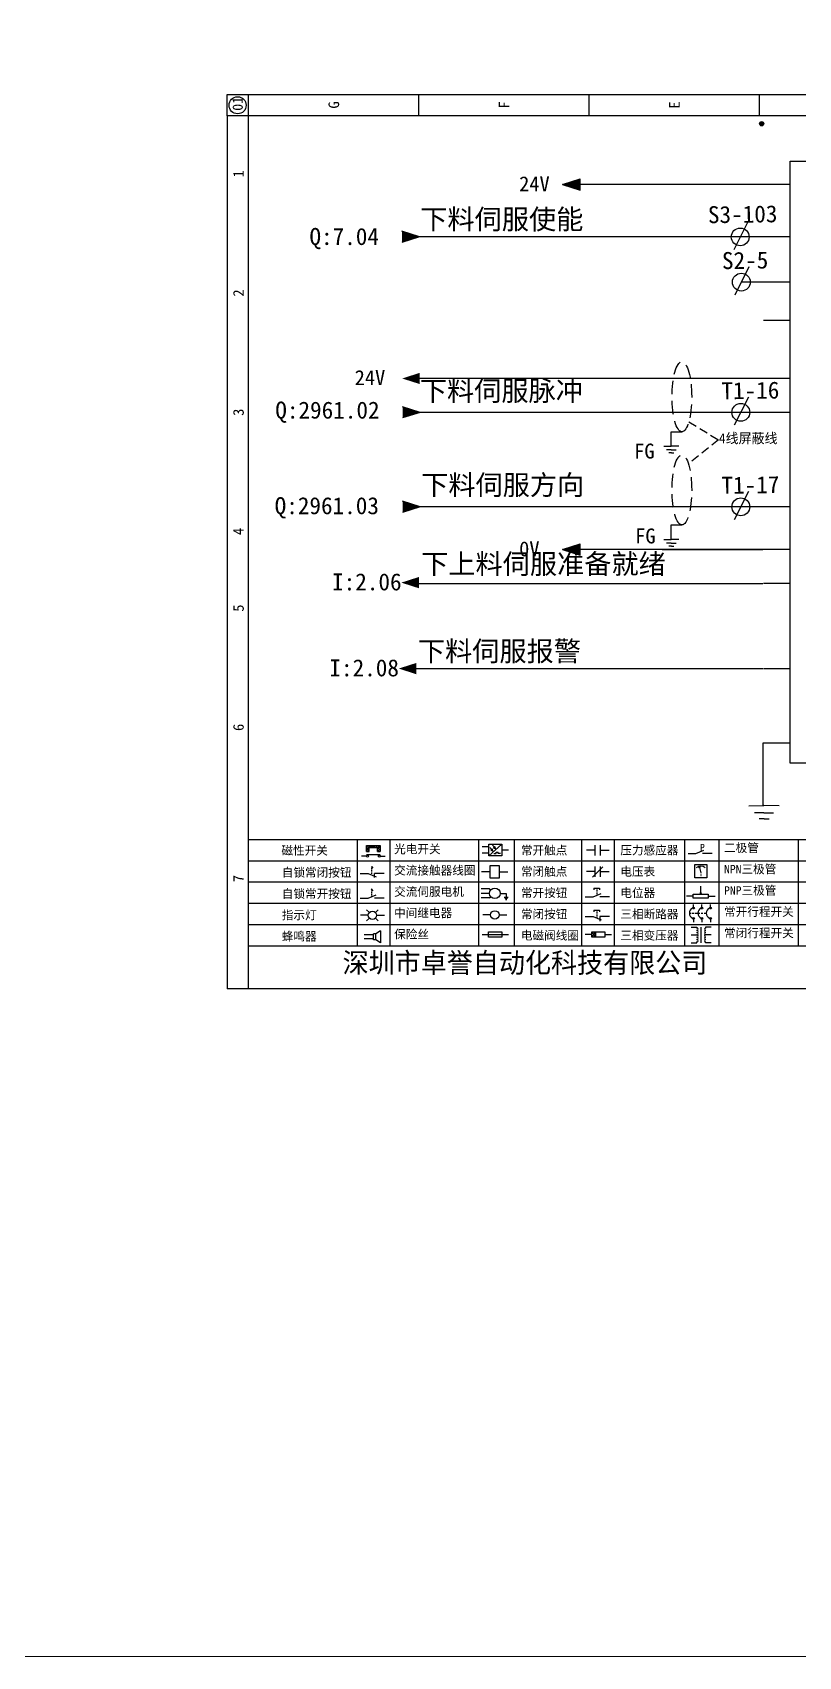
# Model space of a CAD drawing. Extents: x -5838 to -2107, y -921 to 708.
# Drawn here: x -4495.2 to -4315.3, y -920.8 to -539.4 of the extents above; entities that cross this region are included whole.
import ezdxf

# ---------------------------------------------------------------- set-up
doc = ezdxf.new("R2010")
doc.units = 0
doc.header["$MEASUREMENT"] = 0
doc.linetypes.add('ACISOWELD', pattern=[3, 2, -1])
doc.linetypes.add('HIDDEN2', pattern=[4.7625, 3.175, -1.5875])
doc.layers.add('SYMS', color=7, linetype='Continuous')
doc.styles.add('工程字', font='')
doc.styles.add('汉字', font='')
doc.styles.get('工程字').set_extended_font_data('SimSun')
doc.styles.get('汉字').set_extended_font_data('新宋体')

# ---------------------------------------------------------------- blocks, each defined once
blk = doc.blocks.new('节点')
at = {"color": 1}
blk.add_line((5159.2, 79.1), (5149.7, 60.2), dxfattribs=at)
blk.add_circle((5154.1, 68.9), 5.98, dxfattribs=at)
blk = doc.blocks.new('磁性开关')
at = {"linetype": 'ByBlock'}
h = blk.add_hatch(dxfattribs=at)
h.set_pattern_fill('ANSI31', color=256, scale=0.1, style=0)
h.set_pattern_definition([(45, (0, 0), (-0.224506403, 0.224506403), [])])
h.paths.add_polyline_path([(-1907.69, -775.29), (-1910.88, -775.29), (-1910.88, -776.69), (-1910.25, -776.69), (-1910.25, -775.79), (-1908.31, -775.79), (-1908.31, -776.69), (-1907.69, -776.69)])
for p, q in [((-1910.91, -777.81), (-1912.09, -777.81)), ((-1910.88, -776.69), (-1910.88, -775.29)), ((-1910.88, -775.29), (-1907.69, -775.29)), ((-1910.88, -776.69), (-1910.25, -776.69)), ((-1910.88, -777.39), (-1907.69, -777.39)), ((-1910.25, -776.69), (-1910.25, -775.79)), ((-1910.25, -775.79), (-1908.31, -775.79)), ((-1908.31, -776.69), (-1908.31, -775.79)), ((-1908.31, -776.69), (-1907.69, -776.69)), ((-1907.69, -775.29), (-1907.69, -776.69)), ((-1907.66, -777.81), (-1906.48, -777.81))]:
    blk.add_line(p, q, dxfattribs=at)
for centre in [(-1910.68, -777.81), (-1907.88, -777.81)]:
    blk.add_circle(centre, 0.225, dxfattribs=at)
blk = doc.blocks.new('*U103')
at = {"linetype": 'ByBlock'}
for p, q in [((-1909.23, -780.45), (-1909.23, -780.67)), ((-1909.23, -780.45), (-1908.92, -780.84)), ((-1909.23, -780.84), (-1909.23, -781.05)), ((-1909.23, -781.23), (-1909.23, -781.44)), ((-1909.23, -781.61), (-1909.23, -781.83)), ((-1911.92, -782.07), (-1910.06, -782.07)), ((-1910.06, -782.07), (-1908.18, -782.88)), ((-1909.23, -782), (-1909.23, -782.21)), ((-1909.23, -782.38), (-1909.23, -782.43)), ((-1908.52, -783.07), (-1908.52, -782.07)), ((-1906.25, -782.07), (-1908.52, -782.07))]:
    blk.add_line(p, q, dxfattribs=at)
blk = doc.blocks.new('*U104')
at = {"linetype": 'ByBlock'}
for p, q in [((-1911.92, -792.89), (-1910.06, -792.89)), ((-1910.06, -792.89), (-1908.18, -792.08)), ((-1908.88, -791.17), (-1909.23, -790.71)), ((-1909.23, -790.71), (-1909.23, -790.92)), ((-1909.23, -791.09), (-1909.23, -791.31)), ((-1909.23, -791.48), (-1909.23, -791.69)), ((-1909.23, -791.86), (-1909.23, -792.08)), ((-1909.23, -792.25), (-1909.23, -792.47)), ((-1906.25, -792.89), (-1908.52, -792.89))]:
    blk.add_line(p, q, dxfattribs=at)
blk = doc.blocks.new('蜂鸣器')
at = {"linetype": 'ByBlock'}
for p, q in [((-1908.8, -796.48), (-1911.01, -796.48)), ((-1908.25, -796.26), (-1908.8, -796.26)), ((-1908.8, -797.68), (-1908.8, -796.26)), ((-1907.17, -795.53), (-1908.25, -796.26)), ((-1908.25, -797.68), (-1908.25, -796.26)), ((-1907.17, -795.53), (-1907.17, -798.41)), ((-1908.8, -797.46), (-1911.01, -797.46)), ((-1908.25, -797.68), (-1908.8, -797.68)), ((-1907.17, -798.41), (-1908.25, -797.68))]:
    blk.add_line(p, q, dxfattribs=at)
blk = doc.blocks.new('指示灯')
at = {"linetype": 'ByBlock'}
for p, q in [((-1854.25, -776.92), (-1856.06, -776.92)), ((-1854.62, -775.59), (-1853.97, -776.23)), ((-1854.62, -778.25), (-1853.97, -777.61)), ((-1851.9, -775.59), (-1852.54, -776.23)), ((-1851.9, -778.25), (-1852.54, -777.61)), ((-1852.26, -776.92), (-1850.45, -776.92))]:
    blk.add_line(p, q, dxfattribs=at)
blk.add_circle((-1853.26, -776.92), 0.992, dxfattribs=at)
blk = doc.blocks.new('光电开关')
at = {"linetype": 'ByBlock'}
h = blk.add_hatch(dxfattribs=at)
h.set_pattern_fill('ANSI31', color=256, scale=0.01, style=0)
h.set_pattern_definition([(45, (0.172267, 0), (-0.0224506403, 0.0224506403), [])])
h.paths.add_polyline_path([(-1882.44, -776.34), (-1882.5, -775.91), (-1882.68, -776.07)])
h.paths.add_polyline_path([(-1882.44, -776.34), (-1882.68, -776.07), (-1882.86, -776.23)])
h.paths.add_polyline_path([(-1883.11, -776.45), (-1883.29, -776.61), (-1883.05, -776.88)])
h.paths.add_polyline_path([(-1883.29, -776.61), (-1883.47, -776.77), (-1883.05, -776.88)])
for p, q in [((-1884.01, -775.96), (-1885.56, -775.96)), ((-1884.01, -777.39), (-1885.56, -777.39)), ((-1880.91, -775.3), (-1884.01, -778.05)), ((-1883.75, -776.09), (-1883.05, -776.88)), ((-1883.11, -776.45), (-1883.47, -776.77)), ((-1883.05, -776.88), (-1883.47, -776.77)), ((-1883.14, -775.55), (-1882.44, -776.34)), ((-1883.05, -776.88), (-1883.11, -776.45)), ((-1882.5, -775.91), (-1882.86, -776.23)), ((-1882.44, -776.34), (-1882.86, -776.23)), ((-1882.78, -777.47), (-1882.23, -777.47)), ((-1882.44, -776.34), (-1882.5, -775.91)), ((-1882.23, -777.47), (-1882.23, -777.14)), ((-1882.23, -777.14), (-1881.78, -777.14)), ((-1881.78, -777.47), (-1881.78, -777.14)), ((-1881.23, -777.47), (-1881.78, -777.47)), ((-1879.37, -776.67), (-1880.91, -776.67))]:
    blk.add_line(p, q, dxfattribs=at)
blk.add_lwpolyline([(-1884.01, -775.3), (-1880.91, -775.3), (-1880.91, -778.05), (-1884.01, -778.05)], close=True, dxfattribs=at)
blk = doc.blocks.new('交流接触器线圈')
at = {"linetype": 'ByBlock'}
for p, q in [((-1880.82, -781.77), (-1882.87, -781.77)), ((-1878.72, -781.77), (-1876.67, -781.77))]:
    blk.add_line(p, q, dxfattribs=at)
blk.add_lwpolyline([(-1880.82, -780.28), (-1878.72, -780.28), (-1878.72, -783.26), (-1880.82, -783.26)], close=True, dxfattribs=at)
blk = doc.blocks.new('交流伺服电机')
at = {"linetype": 'ByBlock'}
for p, q in [((-1880.97, -785.75), (-1882.94, -785.75)), ((-1880.97, -786.85), (-1882.94, -786.85)), ((-1880.97, -787.94), (-1882.94, -787.94)), ((-1880.97, -785.75), (-1880.65, -786.03)), ((-1880.97, -787.94), (-1880.65, -787.67)), ((-1878.49, -786.85), (-1877.07, -786.85)), ((-1877.54, -787.72), (-1876.59, -787.72)), ((-1877.38, -788.01), (-1876.75, -788.01)), ((-1877.23, -788.29), (-1876.9, -788.29)), ((-1877.07, -786.85), (-1877.07, -787.72))]:
    blk.add_line(p, q, dxfattribs=at)
blk.add_circle((-1879.73, -786.85), 1.24, dxfattribs=at)
blk = doc.blocks.new('中间继电器')
at = {"linetype": 'ByBlock'}
for p, q in [((-1880.72, -791.92), (-1882.54, -791.92)), ((-1878.74, -791.92), (-1876.92, -791.92))]:
    blk.add_line(p, q, dxfattribs=at)
blk.add_circle((-1879.73, -791.92), 0.992, dxfattribs=at)
blk = doc.blocks.new('保险丝')
at = {"linetype": 'ByBlock'}
blk.add_line((-1882.72, -796.49), (-1876.55, -796.49), dxfattribs=at)
blk.add_lwpolyline([(-1881.2, -795.86), (-1878.06, -795.86), (-1878.06, -797.12), (-1881.2, -797.12)], close=True, dxfattribs=at)
blk = doc.blocks.new('常开按钮')
at = {"linetype": 'ByBlock'}
for p, q in [((-1911.92, -787.73), (-1910.06, -787.73)), ((-1910.06, -787.73), (-1908.18, -786.93)), ((-1909.9, -785.68), (-1908.56, -785.68)), ((-1909.9, -785.68), (-1909.9, -786.07)), ((-1909.23, -785.68), (-1909.23, -785.89)), ((-1909.23, -786.06), (-1909.23, -786.28)), ((-1909.23, -786.45), (-1909.23, -786.67)), ((-1909.23, -786.84), (-1909.23, -787.05)), ((-1909.23, -787.22), (-1909.23, -787.38)), ((-1908.56, -785.68), (-1908.56, -786.07)), ((-1906.25, -787.73), (-1908.52, -787.73))]:
    blk.add_line(p, q, dxfattribs=at)
blk = doc.blocks.new('常开触点')
at = {"linetype": 'ByBlock'}
for p, q in [((-1853.82, -781.77), (-1855.88, -781.77)), ((-1853.82, -782.99), (-1853.82, -780.56)), ((-1852.6, -782.99), (-1852.6, -780.56)), ((-1852.6, -781.77), (-1850.55, -781.77))]:
    blk.add_line(p, q, dxfattribs=at)
blk = doc.blocks.new('常闭触点')
at = {"linetype": 'ByBlock'}
for p, q in [((-1853.82, -787.99), (-1853.82, -785.56)), ((-1852.6, -787.99), (-1852.6, -785.56)), ((-1853.82, -786.77), (-1855.88, -786.77)), ((-1852.01, -785.66), (-1854.43, -788.1)), ((-1852.6, -786.77), (-1850.55, -786.77))]:
    blk.add_line(p, q, dxfattribs=at)
blk = doc.blocks.new('常闭按钮')
at = {"linetype": 'ByBlock'}
for p, q in [((-1856.13, -792.28), (-1854.28, -792.28)), ((-1854.28, -792.28), (-1852.4, -793.09)), ((-1854.11, -790.83), (-1852.77, -790.83)), ((-1854.11, -790.83), (-1854.11, -791.22)), ((-1853.44, -790.83), (-1853.44, -791.04)), ((-1853.44, -791.21), (-1853.44, -791.43)), ((-1853.44, -791.6), (-1853.44, -791.82)), ((-1853.44, -791.99), (-1853.44, -792.2)), ((-1853.44, -792.37), (-1853.44, -792.53)), ((-1852.77, -790.83), (-1852.77, -791.22)), ((-1850.47, -792.28), (-1852.73, -792.28)), ((-1852.73, -792.28), (-1852.73, -793.43))]:
    blk.add_line(p, q, dxfattribs=at)
blk = doc.blocks.new('电磁阀线圈')
at = {"linetype": 'ByBlock'}
for p, q in [((-1854.61, -796.54), (-1856.17, -796.54)), ((-1854.61, -795.92), (-1853.75, -797.16)), ((-1853.75, -795.92), (-1854.61, -797.16)), ((-1853.75, -795.92), (-1853.75, -797.16)), ((-1851.53, -796.54), (-1849.97, -796.54))]:
    blk.add_line(p, q, dxfattribs=at)
blk.add_lwpolyline([(-1854.61, -795.92), (-1851.53, -795.92), (-1851.53, -797.16), (-1854.61, -797.16)], close=True, dxfattribs=at)
blk = doc.blocks.new('电压表')
at = {"linetype": 'ByBlock'}
for p, q in [((-1814.84, -780.75), (-1814.91, -781.13)), ((-1814.6, -781.05), (-1814.91, -781.13)), ((-1814.84, -780.75), (-1814.46, -782.26)), ((-1814.84, -780.75), (-1814.6, -781.05))]:
    blk.add_line(p, q, dxfattribs=at)
blk.add_lwpolyline([(-1815.84, -780.34), (-1813.07, -780.34), (-1813.07, -783.49), (-1815.84, -783.49)], close=True, dxfattribs=at)
blk.add_arc((-1814.46, -782.26), 1.56, 46.8313, 133.1687, dxfattribs=at)
at = {"linetype": 'ByBlock', "insert": (-1814.7, -782.39), "char_height": 0.75, "width": 0.6768, "attachment_point": 1}
blk.add_mtext('V', dxfattribs=at)
blk = doc.blocks.new('电位器')
at = {"linetype": 'ByBlock'}
for p, q in [((-1814.45, -787.3), (-1814.45, -785.39)), ((-1816.21, -787.75), (-1817.79, -787.75)), ((-1814.45, -787.3), (-1814.62, -786.96)), ((-1814.62, -786.96), (-1814.27, -786.96)), ((-1814.45, -787.3), (-1814.27, -786.96)), ((-1812.68, -787.75), (-1811.1, -787.75))]:
    blk.add_line(p, q, dxfattribs=at)
blk.add_lwpolyline([(-1816.21, -787.3), (-1812.68, -787.3), (-1812.68, -788.2), (-1816.21, -788.2)], close=True, dxfattribs=at)
blk = doc.blocks.new('三相断路器')
at = {"linetype": 'ByBlock'}
for p, q in [((-1817.14, -791.74), (-1816.72, -791.74)), ((-1816.45, -791.74), (-1816.03, -791.74)), ((-1816.17, -790.33), (-1816.17, -789.7)), ((-1816.17, -793.19), (-1816.17, -793.83)), ((-1815.76, -791.74), (-1815.34, -791.74)), ((-1815.07, -791.74), (-1814.65, -791.74)), ((-1814.38, -791.74), (-1813.96, -791.74)), ((-1814.17, -790.33), (-1814.17, -789.7)), ((-1814.17, -793.19), (-1814.17, -793.83)), ((-1813.69, -791.74), (-1813.27, -791.74)), ((-1812.18, -790.33), (-1812.18, -789.7)), ((-1812.18, -793.19), (-1812.18, -793.83))]:
    blk.add_line(p, q, dxfattribs=at)
for centre in [(-1816.17, -790.55), (-1816.17, -792.98), (-1814.17, -790.55), (-1814.17, -792.98), (-1812.18, -790.55), (-1812.18, -792.98)]:
    blk.add_circle(centre, 0.219, dxfattribs=at)
for centre in [(-1815.81, -791.74), (-1813.82, -791.74), (-1811.83, -791.74)]:
    blk.add_arc(centre, 1.32, 115.5791, 244.4209, dxfattribs=at)
blk = doc.blocks.new('三相变压器')
at = {"linetype": 'ByBlock'}
for p, q in [((-1816.69, -795.03), (-1815.37, -795.03)), ((-1816.69, -796.87), (-1815.37, -796.87)), ((-1815.37, -795.03), (-1815.37, -795.24)), ((-1814.34, -798.7), (-1814.34, -795.04)), ((-1812, -795.03), (-1813.32, -795.03)), ((-1813.32, -795.03), (-1813.32, -795.24)), ((-1812, -796.87), (-1813.32, -796.87)), ((-1816.69, -798.71), (-1815.37, -798.71)), ((-1815.37, -798.71), (-1815.37, -798.5)), ((-1813.32, -798.71), (-1813.32, -798.5)), ((-1812, -798.71), (-1813.32, -798.71))]:
    blk.add_line(p, q, dxfattribs=at)
for centre, start, end in [((-1815.37, -795.51), 270, 90), ((-1815.37, -796.06), 270, 90), ((-1815.37, -796.6), 270, 90), ((-1815.37, -797.14), 270, 90), ((-1813.32, -795.51), 90, 270), ((-1813.32, -796.06), 90, 270), ((-1813.32, -796.6), 90, 270), ((-1813.32, -797.14), 90, 270), ((-1815.37, -797.68), 270, 90), ((-1815.37, -798.23), 270, 90), ((-1813.32, -797.68), 90, 270), ((-1813.32, -798.23), 90, 270)]:
    blk.add_arc(centre, 0.271, start, end, dxfattribs=at)
blk = doc.blocks.new('压力感应器')
at = {"linetype": 'ByBlock'}
for p, q in [((-1817.44, -777.73), (-1815.59, -777.73)), ((-1815.59, -777.73), (-1813.71, -776.93)), ((-1811.78, -777.73), (-1814.05, -777.73))]:
    blk.add_line(p, q, dxfattribs=at)
at = {"linetype": 'ByBlock', "insert": (-1814.65, -775.48), "char_height": 1.68, "width": 1.2242, "attachment_point": 1}
blk.add_mtext('{\\fNSimSun|b0|i0|c134|p49;P}', dxfattribs=at)

msp = doc.modelspace()

# ---------------------------------------------------------------- hatches: boundary and pattern name
at = {"lineweight": -2}
h = msp.add_hatch(color=0, dxfattribs=at)
edge = h.paths.add_edge_path()
edge.add_arc((-4323.93, -560.87), 0.5, 0, 360)
for points in [[(-4370.69, -575.16), (-4366.55, -573.83), (-4366.55, -576.48)], [(-4404.26, -587.45), (-4408.4, -588.78), (-4408.4, -586.12)], [(-4408.34, -620.7), (-4404.2, -619.37), (-4404.2, -622.02)], [(-4404.12, -628.65), (-4408.26, -629.97), (-4408.26, -627.32)], [(-4404.12, -650.83), (-4408.26, -652.16), (-4408.26, -649.51)], [(-4370.69, -660.89), (-4366.55, -659.56), (-4366.55, -662.21)], [(-4408.54, -668.64), (-4404.4, -667.31), (-4404.4, -669.97)], [(-4409.16, -688.82), (-4405.02, -687.5), (-4405.02, -690.15)]]:
    msp.add_hatch(color=256).paths.add_polyline_path(points)

# ---------------------------------------------------------------- linework, layer by layer
at = {"linetype": 'ByBlock'}
for p, q in [((-4449.48, -554.02), (-4152.48, -554.02)), ((-4449.48, -559.02), (-4449.48, -554.02)), ((-4444.48, -554.02), (-4444.48, -764.02)), ((-4449.48, -559.02), (-4449.48, -744.02)), ((-4157.48, -729.02), (-4444.48, -729.02)), ((-4157.48, -734.02), (-4444.48, -734.02)), ((-4157.48, -739.02), (-4444.48, -739.02)), ((-4449.48, -744.02), (-4449.48, -764.02)), ((-4157.48, -744.02), (-4444.48, -744.02)), ((-4157.48, -749.02), (-4444.48, -749.02)), ((-4157.48, -754.02), (-4444.48, -754.02)), ((-4152.48, -764.02), (-4449.48, -764.02))]:
    msp.add_line(p, q, dxfattribs=at)
for p, q in [((-4370.69, -575.16), (-4366.55, -573.83)), ((-4347.29, -575.16), (-4370.69, -575.16)), ((-4370.69, -575.16), (-4366.55, -576.48)), ((-4366.55, -576.48), (-4366.55, -573.83)), ((-4323.47, -575.16), (-4347.29, -575.16)), ((-4317.26, -575.16), (-4323.47, -575.16)), ((-4317.26, -575.16), (-4323.47, -575.16)), ((-4317.26, -575.16), (-4323.47, -575.16)), ((-4317.26, -575.16), (-4323.47, -575.16)), ((-4317.26, -575.16), (-4323.47, -575.16)), ((-4317.26, -575.16), (-4323.47, -575.16)), ((-4317.26, -575.16), (-4323.47, -575.16)), ((-4317.26, -575.16), (-4323.47, -575.16)), ((-4317.26, -575.16), (-4323.47, -575.16)), ((-4317.26, -575.16), (-4323.47, -575.16)), ((-4404.26, -587.45), (-4408.4, -586.12)), ((-4404.26, -587.45), (-4408.4, -588.78)), ((-4398.42, -587.45), (-4404.26, -587.45)), ((-4328.96, -587.45), (-4398.42, -587.45)), ((-4317.26, -587.45), (-4328.96, -587.45)), ((-4323.6, -587.45), (-4328.96, -587.45)), ((-4323.34, -598.06), (-4328.7, -598.06)), ((-4317.26, -598.06), (-4323.47, -598.06)), ((-4317.26, -607.09), (-4323.47, -607.09)), ((-4364.6, -620.7), (-4404.2, -620.7)), ((-4323.47, -620.7), (-4364.6, -620.7)), ((-4317.32, -620.7), (-4323.53, -620.7)), ((-4404.12, -628.65), (-4408.26, -627.32)), ((-4404.12, -628.65), (-4408.26, -629.97)), ((-4398.29, -628.65), (-4404.12, -628.65)), ((-4328.82, -628.65), (-4398.29, -628.65)), ((-4323.47, -628.65), (-4330.33, -628.65)), ((-4323.47, -628.65), (-4328.82, -628.65)), ((-4317.26, -628.65), (-4323.47, -628.65)), ((-4346.93, -636.6), (-4345.15, -636.59)), ((-4343.36, -636.6), (-4345.15, -636.59)), ((-4345.15, -637.46), (-4346.27, -637.46)), ((-4345.13, -638.15), (-4345.7, -638.15)), ((-4345.15, -637.46), (-4344.02, -637.46)), ((-4345.13, -638.15), (-4344.55, -638.15)), ((-4404.12, -650.83), (-4408.26, -649.51)), ((-4404.12, -650.83), (-4408.26, -652.16)), ((-4398.29, -650.83), (-4404.12, -650.83)), ((-4328.82, -650.83), (-4398.29, -650.83)), ((-4323.47, -650.83), (-4328.82, -650.83)), ((-4323.47, -650.83), (-4328.82, -650.83)), ((-4317.26, -650.83), (-4323.47, -650.83)), ((-4370.69, -660.89), (-4366.55, -659.56)), ((-4366.55, -662.21), (-4366.55, -659.56)), ((-4346.93, -658.5), (-4345.15, -658.49)), ((-4345.15, -659.36), (-4346.27, -659.36)), ((-4343.36, -658.5), (-4345.15, -658.49)), ((-4345.15, -659.36), (-4344.02, -659.36)), ((-4347.29, -660.89), (-4370.69, -660.89)), ((-4370.69, -660.89), (-4366.55, -662.21)), ((-4323.66, -660.89), (-4347.87, -660.89)), ((-4347.29, -660.89), (-4323.66, -660.89)), ((-4345.13, -660.05), (-4345.7, -660.05)), ((-4345.13, -660.05), (-4344.55, -660.05)), ((-4317.45, -660.89), (-4323.66, -660.89)), ((-4406.79, -668.84), (-4323.66, -668.84)), ((-4317.26, -668.84), (-4323.47, -668.84)), ((-4323.66, -688.89), (-4405.84, -688.89)), ((-4317.26, -688.89), (-4323.47, -688.89)), ((-4317.45, -706.33), (-4323.66, -706.33)), ((-4323.66, -706.33), (-4323.66, -720.99)), ((-4326.96, -721.02), (-4323.39, -720.99)), ((-4323.39, -722.73), (-4325.63, -722.73)), ((-4323.35, -724.12), (-4324.49, -724.12)), ((-4319.81, -721.02), (-4323.39, -720.99)), ((-4323.39, -722.73), (-4321.14, -722.73)), ((-4323.35, -724.12), (-4322.2, -724.12))]:
    msp.add_line(p, q)
at = {"linetype": 'ACISOWELD'}
for p, q in [((-4341.04, -630.88), (-4334.09, -635.08)), ((-4334.09, -635.08), (-4341.12, -640.78))]:
    msp.add_line(p, q, dxfattribs=at)
at = {"lineweight": -3}
for p, q in [((-4345.15, -636.59), (-4345.15, -633.2)), ((-4345.15, -633.2), (-4342.67, -633.2)), ((-4345.15, -658.49), (-4345.15, -655.1)), ((-4345.15, -655.1), (-4342.67, -655.1))]:
    msp.add_line(p, q, dxfattribs=at)
at = {"color": 0, "lineweight": -2}
for p, q in [((-4418.9, -729.02), (-4418.9, -754.02)), ((-4411.22, -729.02), (-4411.22, -754.02)), ((-4390.43, -729.02), (-4390.43, -754.02)), ((-4382.08, -729.02), (-4382.08, -754.02)), ((-4366.22, -729.02), (-4366.22, -754.02)), ((-4358.57, -729.02), (-4358.57, -754.02)), ((-4342.08, -729.02), (-4342.08, -754.02)), ((-4333.98, -729.02), (-4333.98, -754.02)), ((-4315.36, -729.02), (-4315.36, -754.02))]:
    msp.add_line(p, q, dxfattribs=at)
at = {"lineweight": 0}
msp.add_lwpolyline([(-5838.04, 707.89), (-2107.01, 707.89), (-2107.01, -920.83), (-5838.04, -920.83)], close=True, dxfattribs=at)
at = {"linetype": 'ByBlock'}
for points in [[(-4404.48, -554.02), (-4404.48, -559.02)], [(-4364.48, -554.02), (-4364.48, -559.02)], [(-4324.48, -554.02), (-4324.48, -559.02)], [(-4157.48, -559.02), (-4449.48, -559.02)]]:
    msp.add_lwpolyline(points, dxfattribs=at)
msp.add_lwpolyline([(-4317.26, -569.66), (-4252.14, -569.66), (-4252.14, -711.01), (-4317.26, -711.03)], close=True)
msp.add_circle((-4446.99, -556.55), 2, dxfattribs=at)
at = {"color": 0, "lineweight": -2}
msp.add_circle((-4323.93, -560.87), 0.5, dxfattribs=at)
at = {"linetype": 'HIDDEN2'}
for centre in [(-4342.67, -624.99), (-4342.67, -646.88)]:
    msp.add_ellipse(centre, major_axis=(0, -8.21), ratio=0.28236, dxfattribs=at)

# ---------------------------------------------------------------- block references
at = {"xscale": 0.3500000000003638, "yscale": 0.3500000000003638, "zscale": 0.3500000000003638}
for p in [(-6132.89, -611.57), (-6132.89, -611.57), (-6132.89, -611.57), (-6132.63, -622.18), (-6132.63, -622.18), (-6132.63, -622.18), (-6132.76, -652.77), (-6132.76, -652.77), (-6132.76, -652.77), (-6132.76, -674.96), (-6132.76, -674.96), (-6132.76, -674.96)]:
    msp.add_blockref('节点', p, dxfattribs=at)
at = {"linetype": 'ByBlock'}
for name, p in [('磁性开关', (-2505.83, 44.93)), ('光电开关', (-2504.02, 45.24)), ('常开触点', (-2509.21, 50.27)), ('压力感应器', (-2523.77, 45.49)), ('*U103', (-2506.29, 45.15)), ('交流接触器线圈', (-2506.86, 45.24)), ('常闭触点', (-2509.21, 50.27)), ('电压表', (-2523.77, 45.49)), ('*U104', (-2506.29, 50.15)), ('交流伺服电机', (-2506.86, 45.24)), ('常开按钮', (-2453.42, 45.27)), ('电位器', (-2523.77, 45.49)), ('指示灯', (-2562.07, 30.15)), ('中间继电器', (-2506.86, 45.24)), ('常闭按钮', (-2509.21, 45.27)), ('三相断路器', (-2523.77, 45.49)), ('蜂鸣器', (-2506.29, 45.15)), ('保险丝', (-2506.86, 45.24)), ('电磁阀线圈', (-2509.21, 45.27)), ('三相变压器', (-2523.77, 45.49))]:
    msp.add_blockref(name, p, dxfattribs=at)

# ---------------------------------------------------------------- texts
at = {"linetype": 'ByBlock', "attachment_point": 1, "rotation": 90}
for s, insert, char_height, width in [('{\\fKaiTi_GB2312|b0|i0|c134|p0;01}', (-4448.19, -557.83), 2.4, 60.2542), ('{\\fKaiTi_GB2312|b0|i0|c134|p0;G}', (-4425.65, -557.32), 2.5, 5), ('{\\fKaiTi_GB2312|b0|i0|c134|p0;F}', (-4385.65, -557.32), 2.5, 5), ('{\\fKaiTi_GB2312|b0|i0|c134|p0;E}', (-4345.65, -557.32), 2.5, 5), ('{\\fKaiTi_GB2312|b0|i0|c134|p49;1}', (-4448.05, -573.48), 2.5, 11.7517), ('{\\fKaiTi_GB2312|b0|i0|c134|p49;2}', (-4448.05, -601.48), 2.5, 11.7517), ('{\\fKaiTi_GB2312|b0|i0|c134|p49;3}', (-4448.05, -629.48), 2.5, 11.7517), ('{\\fKaiTi_GB2312|b0|i0|c134|p49;4}', (-4448.05, -657.48), 2.5, 11.7517), ('{\\fKaiTi_GB2312|b0|i0|c134|p49;5}', (-4448.05, -675.48), 2.5, 11.7517), ('{\\fKaiTi_GB2312|b0|i0|c134|p49;6}', (-4448.05, -703.48), 2.5, 11.7517), ('{\\fKaiTi_GB2312|b0|i0|c134|p49;7}', (-4448.05, -738.99), 2.5, 11.7517)]:
    msp.add_mtext(s, dxfattribs=dict(at, insert=insert, char_height=char_height, width=width))
at = {"attachment_point": 1}
for s, insert, char_height, width in [('24V', (-4380.87, -573.23), 3.51, 10.6118), ('{\\fSimSun|b0|i0|c134|p2;下料伺服使能}', (-4404.1, -580.97), 4.68, 60.8549), ('Q:7.04', (-4430.12, -585.35), 4, 29.6073), ('24V', (-4419.49, -618.74), 3.51, 10.6118), ('{\\fSimSun|b0|i0|c134|p2;下料伺服脉冲}', (-4404.2, -621.25), 4.68, 63.382), ('Q:2961.02', (-4438.14, -626.12), 4, 29.6073), ('FG', (-4353.86, -635.99), 3.51, 10.6118), ('{\\fSimSun|b0|i0|c134|p2;下料伺服方向}', (-4403.89, -643.37), 4.68, 62.8475), ('Q:2961.03', (-4438.29, -648.57), 4, 33.1244), ('FG', (-4353.62, -655.92), 3.51, 10.6118), ('0V', (-4380.87, -658.95), 3.51, 10.6118), ('{\\fSimSun|b0|i0|c134|p2;下上料伺服准备就绪}', (-4403.89, -661.9), 4.68, 77.3909), ('I:2.06', (-4424.81, -666.46), 4, 29.6073), ('{\\fSimSun|b0|i0|c134|p2;下料伺服报警}', (-4404.66, -682.39), 4.68, 62.8127), ('I:2.08', (-4425.43, -686.65), 4, 29.6073)]:
    msp.add_mtext(s, dxfattribs=dict(at, insert=insert, char_height=char_height, width=width))
at = {"linetype": 'ACISOWELD', "insert": (-4333.97, -633.57), "char_height": 2.34, "width": 16.3121, "attachment_point": 1}
msp.add_mtext('4线屏蔽线', dxfattribs=at)
at = {"char_height": 2, "attachment_point": 1, "style": '汉字'}
for s, insert in [('{\\fKaiTi_GB2312|b0|i0|c134|p49;磁性开关}', (-4436.7, -730.55)), ('{\\fKaiTi_GB2312|b0|i0|c134|p49;光电开关}', (-4410.23, -730.22)), ('{\\fKaiTi_GB2312|b0|i0|c134|p49;常开触点}', (-4380.47, -730.5)), ('{\\fKaiTi_GB2312|b0|i0|c134|p49;压力感应器}', (-4357.11, -730.49)), ('{\\fKaiTi_GB2312|b0|i0|c134|p49;二极管}', (-4332.75, -729.93)), ('{\\fKaiTi_GB2312|b0|i0|c134|p49;自锁常闭按钮}', (-4436.62, -735.71)), ('{\\fKaiTi_GB2312|b0|i0|c134|p49;交流接触器线圈}', (-4410.23, -735.22)), ('{\\fKaiTi_GB2312|b0|i0|c134|p49;常闭触点}', (-4380.47, -735.5)), ('{\\fKaiTi_GB2312|b0|i0|c134|p49;电压表}', (-4357.11, -735.49)), ('{\\fKaiTi_GB2312|b0|i0|c134|p49;NPN三极管}', (-4332.75, -734.93)), ('{\\fKaiTi_GB2312|b0|i0|c134|p49;PNP三极管}', (-4332.75, -739.93)), ('{\\fKaiTi_GB2312|b0|i0|c134|p49;自锁常开按钮}', (-4436.62, -740.71)), ('{\\fKaiTi_GB2312|b0|i0|c134|p49;交流伺服电机}', (-4410.23, -740.22)), ('{\\fKaiTi_GB2312|b0|i0|c134|p49;常开按钮}', (-4380.47, -740.5)), ('{\\fKaiTi_GB2312|b0|i0|c134|p49;电位器}', (-4357.11, -740.49)), ('{\\fKaiTi_GB2312|b0|i0|c134|p49;指示灯}', (-4436.62, -745.71)), ('{\\fKaiTi_GB2312|b0|i0|c134|p49;中间继电器}', (-4410.23, -745.22)), ('{\\fKaiTi_GB2312|b0|i0|c134|p49;常闭按钮}', (-4380.47, -745.5)), ('{\\fKaiTi_GB2312|b0|i0|c134|p49;三相断路器}', (-4357.11, -745.49)), ('{\\fKaiTi_GB2312|b0|i0|c134|p49;常开行程开关}', (-4332.75, -744.93)), ('{\\fKaiTi_GB2312|b0|i0|c134|p49;蜂鸣器}', (-4436.62, -750.71)), ('{\\fKaiTi_GB2312|b0|i0|c134|p49;保险丝}', (-4410.23, -750.22)), ('{\\fKaiTi_GB2312|b0|i0|c134|p49;电磁阀线圈}', (-4380.47, -750.5)), ('{\\fKaiTi_GB2312|b0|i0|c134|p49;三相变压器}', (-4357.11, -750.49)), ('{\\fKaiTi_GB2312|b0|i0|c134|p49;常闭行程开关}', (-4332.75, -749.93))]:
    msp.add_mtext(s, dxfattribs=dict(at, insert=insert))
at = {"color": 0, "lineweight": -2, "insert": (-4422.34, -755.55), "char_height": 4.7064, "width": 96.1138, "attachment_point": 1}
msp.add_mtext('深圳市卓誉自动化科技有限公司', dxfattribs=at)
at = {"layer": 'SYMS', "char_height": 4, "width": 6.8249, "attachment_point": 1, "rotation": 0.8762, "style": '工程字'}
for s, insert in [('S3-103', (-4336.58, -580.25)), ('S2-5', (-4333.28, -591.03)), ('T1-16', (-4333.41, -621.61)), ('T1-17', (-4333.41, -643.8))]:
    msp.add_mtext(s, dxfattribs=dict(at, insert=insert))

doc.saveas('drawing.dxf')
